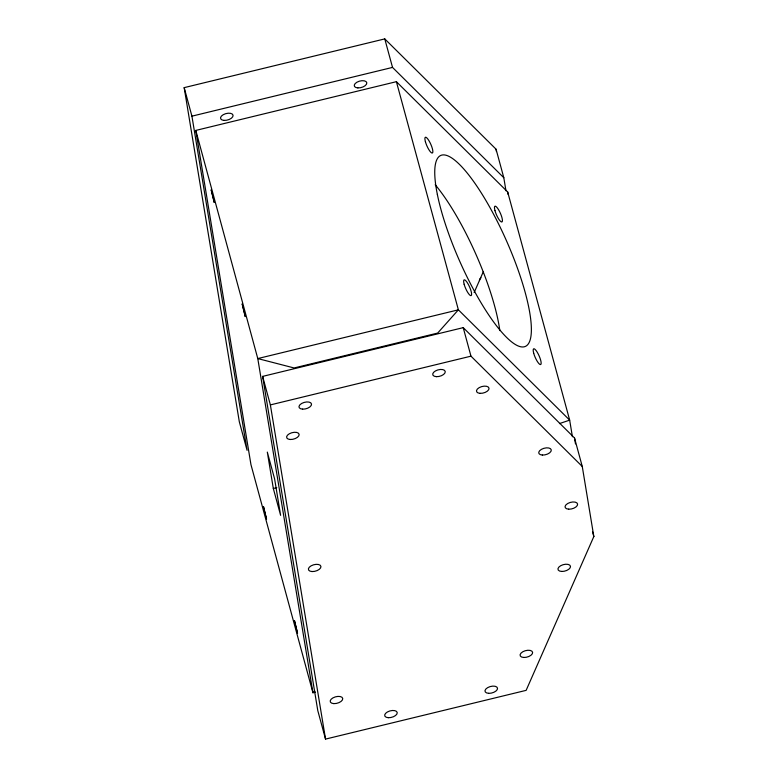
<?xml version="1.0" encoding="UTF-8"?>
<svg xmlns="http://www.w3.org/2000/svg" width="778" height="778" viewBox="0 0 778 778"><rect width="100%" height="100%" fill="white"/><g stroke="black" fill="none" stroke-linecap="round" stroke-linejoin="round"><path stroke-width="1.17" d="M474.142 292.557L483.371 271.58M593.828 536.548L526.132 690.358L325.535 739.1L317.784 710.586L262.624 376.396L463.221 327.645L574.514 437.965L582.265 466.479L593.828 536.548L592.583 531.987M314.798 691.204L312.941 692.76L250.954 464.612L195.793 130.422L396.391 81.68L507.684 191.991L569.671 420.139L572.413 436.759M559.45 423.592L569.671 420.139L458.378 309.829L396.391 81.68M184.172 87.642L191.923 116.165L247.083 450.355L239.332 421.832L184.172 87.642L384.77 38.9L496.063 149.211L503.813 177.734L505.963 190.795M191.923 116.165L392.52 67.414L503.813 177.734M325.535 739.1L270.374 404.91L470.972 356.168L582.265 466.479M273.321 488.487L267.311 452.096L274.615 478.947L280.615 515.347L273.321 488.487L276.783 487.65M315.304 692.187L312.941 692.76L257.781 358.57L195.793 130.422M384.77 38.9L392.52 67.414M463.221 327.645L470.972 356.168M262.624 376.396L270.374 404.91M574.514 437.965L575.496 443.898M507.684 191.991L508.073 194.364M496.063 149.211L496.452 151.584M479.501 280.605A6.457 3.316 -15.2 0 1 480.95 277.834M435.194 184.726A104.427 25.518 66.1 0 1 499.826 330.592M211.208 189.949L214.271 202.494L211.208 189.949M242.201 304.023L245.264 316.568L242.201 304.023M263.479 506.614L266.543 519.159L263.479 506.614M294.473 620.688L297.527 633.234L294.473 620.688M458.378 309.829L437.664 333.081L294.103 367.965L257.781 358.57L458.378 309.829M224.132 120.405A6.457 3.316 -15.2 0 0 233.069 115.27A6.457 3.316 -15.2 0 0 223.198 114.716A6.457 3.316 -15.2 0 0 224.132 120.405M357.87 87.904A6.457 3.316 -15.2 0 0 366.798 82.779A6.457 3.316 -15.2 0 0 356.927 82.215A6.457 3.316 -15.2 0 0 357.87 87.904M523.691 657.468A6.457 3.316 -15.2 0 0 532.619 652.334A6.457 3.316 -15.2 0 0 522.748 651.779A6.457 3.316 -15.2 0 0 523.691 657.468M488.594 693.324A6.457 3.316 -15.2 0 0 497.521 688.199A6.457 3.316 -15.2 0 0 487.65 687.635A6.457 3.316 -15.2 0 0 488.594 693.324M388.29 717.695A6.457 3.316 -15.2 0 0 397.227 712.57A6.457 3.316 -15.2 0 0 387.347 712.006A6.457 3.316 -15.2 0 0 388.29 717.695M312.007 571.548A6.457 3.316 -15.2 0 0 320.935 566.423A6.457 3.316 -15.2 0 0 311.064 565.859A6.457 3.316 -15.2 0 0 312.007 571.548M333.801 703.613A6.457 3.316 -15.2 0 0 342.738 698.479A6.457 3.316 -15.2 0 0 332.867 697.924A6.457 3.316 -15.2 0 0 333.801 703.613M290.204 439.492A6.457 3.316 -15.2 0 0 299.141 434.357A6.457 3.316 -15.2 0 0 289.27 433.803A6.457 3.316 -15.2 0 0 290.204 439.492M302.584 409.15A6.457 3.316 -15.2 0 0 311.521 404.025A6.457 3.316 -15.2 0 0 301.65 403.461A6.457 3.316 -15.2 0 0 302.584 409.15M480.094 393.347A6.457 3.316 -15.2 0 0 489.022 388.222A6.457 3.316 -15.2 0 0 479.151 387.658A6.457 3.316 -15.2 0 0 480.094 393.347M436.322 376.659A6.457 3.316 -15.2 0 0 445.249 371.524A6.457 3.316 -15.2 0 0 435.379 370.97A6.457 3.316 -15.2 0 0 436.322 376.659M542.344 455.052A6.457 3.316 -15.2 0 0 551.271 449.917A6.457 3.316 -15.2 0 0 541.4 449.363A6.457 3.316 -15.2 0 0 542.344 455.052M568.66 509.182A6.457 3.316 -15.2 0 0 577.597 504.056A6.457 3.316 -15.2 0 0 567.726 503.492A6.457 3.316 -15.2 0 0 568.66 509.182M561.551 571.441A6.457 3.316 -15.2 0 0 570.488 566.306A6.457 3.316 -15.2 0 0 560.617 565.752A6.457 3.316 -15.2 0 0 561.551 571.441M437.343 194.393A104.427 25.518 66.1 0 0 519.403 346.414A104.427 25.518 66.1 0 0 492.348 211.917A104.427 25.518 66.1 0 0 437.343 194.393M464.145 284.281A8.607 2.101 66.1 0 0 471.04 295.63A8.607 2.101 66.1 0 0 467.685 283.28A8.607 2.101 66.1 0 0 464.145 284.281M425.401 141.693A8.607 2.101 66.1 0 0 432.296 153.033A8.607 2.101 66.1 0 0 428.941 140.692A8.607 2.101 66.1 0 0 425.401 141.693M494.964 210.634A8.607 2.101 66.1 0 0 501.859 221.983A8.607 2.101 66.1 0 0 498.504 209.632A8.607 2.101 66.1 0 0 494.964 210.634M533.698 353.231A8.607 2.101 66.1 0 0 540.593 364.571A8.607 2.101 66.1 0 0 537.238 352.23A8.607 2.101 66.1 0 0 533.698 353.231"/></g></svg>
